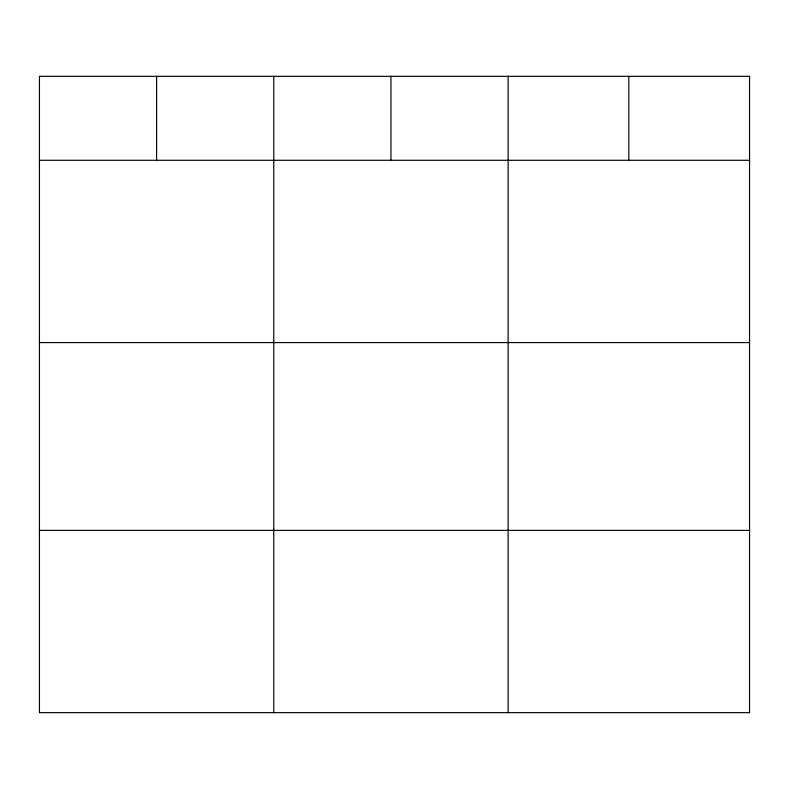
<?xml version="1.0" encoding="UTF-8"?>
<svg xmlns="http://www.w3.org/2000/svg" width="789" height="789" viewBox="0 0 789 789"><rect width="100%" height="100%" fill="white"/><g stroke="black" fill="none" stroke-linecap="round" stroke-linejoin="round"><path stroke-width="1.18" d="M749.55 160.285L749.55 712.664L39.45 712.664L39.45 76.336L749.55 76.336L749.55 160.285L39.45 160.285M39.45 342.574L749.55 342.574M39.45 530.376L749.55 530.376M628.833 76.336L628.833 160.285M508.116 76.336L508.116 712.664M390.949 76.336L390.949 160.285M273.783 76.336L273.783 712.664M156.617 76.336L156.617 160.285"/></g></svg>
